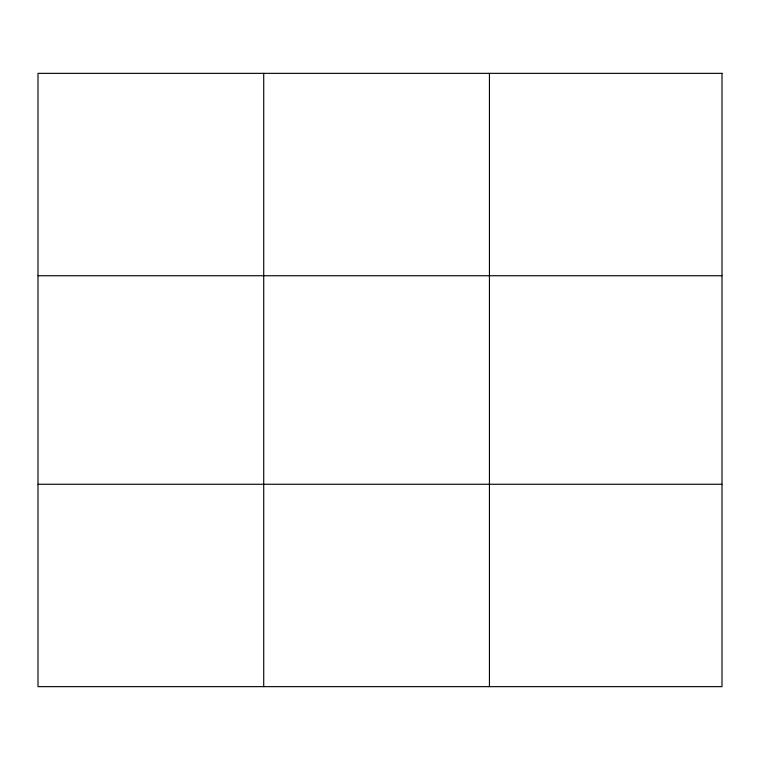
<?xml version="1.0" encoding="UTF-8"?>
<svg xmlns="http://www.w3.org/2000/svg" width="760" height="760" viewBox="0 0 760 760"><rect width="100%" height="100%" fill="white"/><g stroke="black" fill="none" stroke-linecap="round" stroke-linejoin="round"><path stroke-width="1.14" d="M263.72 686.65L263.72 73.349M38 275.738L722 275.738M38 484.262L722 484.262M489.44 73.349L489.44 686.65M722 73.349L722 686.65L38 686.65L38 73.349L722 73.349"/></g></svg>
